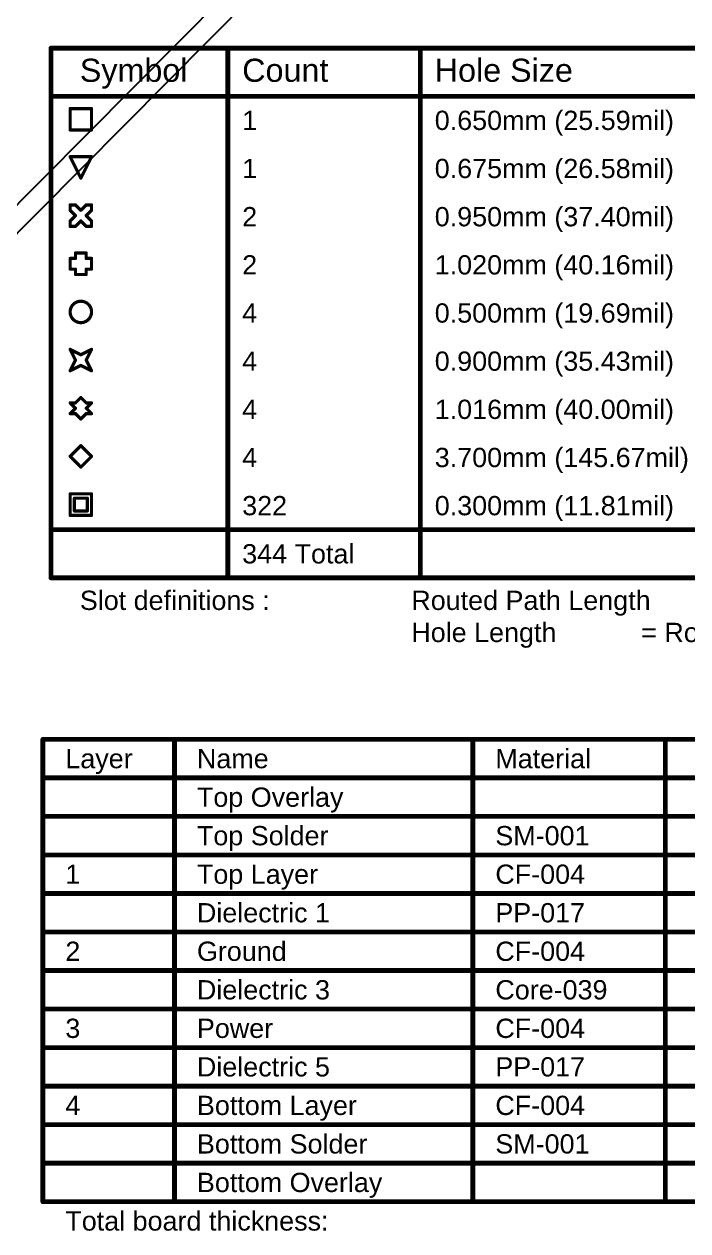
# Model space of a CAD drawing. Header units: inches. Extents: x -22 to 5433, y -13 to 5447.
# Drawn here: x 90 to 142.5, y -12.9 to 82.6 of the extents above; entities that cross this region are included whole.
import ezdxf

# ---------------------------------------------------------------- set-up
doc = ezdxf.new("R2010")
doc.units = ezdxf.units.IN
for name, color, linetype in [('Bottom Solder', 6, 'Continuous'), ('Drill Drawing', 1, 'Continuous'), ('Fabrication', 76, 'Continuous')]:
    doc.layers.add(name, color=color, linetype=linetype)
doc.styles.add('Arial', font='', dxfattribs={"height": 0.2})
doc.styles.get('Arial').set_extended_font_data('Arial')

msp = doc.modelspace()

# ---------------------------------------------------------------- linework, layer by layer
at = {"layer": 'Bottom Solder'}
for p in [(54.186, 32.832), (56.485, 32.864)]:
    msp.add_line(p, (5432.852, 5447.493), dxfattribs=at)
at = {"layer": 'Drill Drawing'}
for points in [[(92.113, 80.694, 0.381, 0.381, 0), (435.729, 80.694, 0.381, 0.381, 0)], [(92.113, 38.784, 0.381, 0.381, 0), (92.113, 80.694, 0.381, 0.381, 0)], [(106.105, 38.784, 0.381, 0.381, 0), (106.105, 80.694, 0.381, 0.381, 0)], [(121.341, 38.784, 0.381, 0.381, 0), (121.341, 80.694, 0.381, 0.381, 0)], [(92.113, 76.884, 0.381, 0.381, 0), (435.729, 76.884, 0.381, 0.381, 0)], [(93.632, 75.911, 0.254, 0.254, 0), (95.325, 75.911, 0.254, 0.254, 0)], [(93.632, 74.217, 0.254, 0.254, 0), (93.632, 75.911, 0.254, 0.254, 0)], [(95.325, 74.217, 0.254, 0.254, 0), (95.325, 75.911, 0.254, 0.254, 0)], [(93.632, 74.217, 0.254, 0.254, 0), (95.325, 74.217, 0.254, 0.254, 0)], [(93.632, 72.101, 0.254, 0.254, 0), (95.325, 72.101, 0.254, 0.254, 0)], [(93.632, 72.101, 0.254, 0.254, 0), (94.478, 70.407, 0.254, 0.254, 0)], [(94.478, 70.407, 0.254, 0.254, 0), (95.325, 72.101, 0.254, 0.254, 0)], [(93.632, 67.867, 0.254, 0.254, 0), (93.632, 68.291, 0.254, 0.254, 0)], [(93.632, 68.291, 0.254, 0.254, 0), (94.055, 68.291, 0.254, 0.254, 0)], [(93.632, 67.867, 0.254, 0.254, 0), (94.055, 67.444, 0.254, 0.254, 0)], [(94.055, 68.291, 0.254, 0.254, 0), (94.478, 67.867, 0.254, 0.254, 0)], [(94.478, 67.867, 0.254, 0.254, 0), (94.902, 68.291, 0.254, 0.254, 0)], [(94.902, 68.291, 0.254, 0.254, 0), (95.325, 68.291, 0.254, 0.254, 0)], [(94.902, 67.444, 0.254, 0.254, 0), (95.325, 67.867, 0.254, 0.254, 0)], [(95.325, 67.867, 0.254, 0.254, 0), (95.325, 68.291, 0.254, 0.254, 0)], [(93.632, 67.021, 0.254, 0.254, 0), (94.055, 67.444, 0.254, 0.254, 0)], [(93.632, 66.597, 0.254, 0.254, 0), (93.632, 67.021, 0.254, 0.254, 0)], [(94.055, 66.597, 0.254, 0.254, 0), (94.478, 67.021, 0.254, 0.254, 0)], [(94.478, 67.021, 0.254, 0.254, 0), (94.902, 66.597, 0.254, 0.254, 0)], [(94.902, 67.444, 0.254, 0.254, 0), (95.325, 67.021, 0.254, 0.254, 0)], [(95.325, 66.597, 0.254, 0.254, 0), (95.325, 67.021, 0.254, 0.254, 0)], [(93.632, 66.597, 0.254, 0.254, 0), (94.055, 66.597, 0.254, 0.254, 0)], [(94.902, 66.597, 0.254, 0.254, 0), (95.325, 66.597, 0.254, 0.254, 0)], [(93.632, 63.211, 0.254, 0.254, 0), (93.632, 64.057, 0.254, 0.254, 0)], [(93.632, 64.057, 0.254, 0.254, 0), (94.055, 64.057, 0.254, 0.254, 0)], [(94.055, 64.057, 0.254, 0.254, 0), (94.055, 64.481, 0.254, 0.254, 0)], [(94.055, 64.481, 0.254, 0.254, 0), (94.902, 64.481, 0.254, 0.254, 0)], [(94.902, 64.057, 0.254, 0.254, 0), (94.902, 64.481, 0.254, 0.254, 0)], [(94.902, 64.057, 0.254, 0.254, 0), (95.325, 64.057, 0.254, 0.254, 0)], [(95.325, 63.211, 0.254, 0.254, 0), (95.325, 64.057, 0.254, 0.254, 0)], [(93.632, 63.211, 0.254, 0.254, 0), (94.055, 63.211, 0.254, 0.254, 0)], [(94.055, 62.787, 0.254, 0.254, 0), (94.055, 63.211, 0.254, 0.254, 0)], [(94.902, 63.211, 0.254, 0.254, 0), (95.325, 63.211, 0.254, 0.254, 0)], [(94.902, 62.787, 0.254, 0.254, 0), (94.902, 63.211, 0.254, 0.254, 0)], [(94.055, 62.787, 0.254, 0.254, 0), (94.902, 62.787, 0.254, 0.254, 0)], [(93.632, 56.861, 0.254, 0.254, 0), (94.478, 56.437, 0.254, 0.254, 0)], [(93.632, 56.861, 0.254, 0.254, 0), (94.055, 56.014, 0.254, 0.254, 0)], [(94.478, 56.437, 0.254, 0.254, 0), (95.325, 56.861, 0.254, 0.254, 0)], [(94.902, 56.014, 0.254, 0.254, 0), (95.325, 56.861, 0.254, 0.254, 0)], [(93.632, 55.167, 0.254, 0.254, 0), (94.055, 56.014, 0.254, 0.254, 0)], [(93.632, 55.167, 0.254, 0.254, 0), (94.478, 55.591, 0.254, 0.254, 0)], [(94.478, 55.591, 0.254, 0.254, 0), (95.325, 55.167, 0.254, 0.254, 0)], [(94.902, 56.014, 0.254, 0.254, 0), (95.325, 55.167, 0.254, 0.254, 0)], [(93.632, 52.627, 0.254, 0.254, 0), (94.055, 52.204, 0.254, 0.254, 0)], [(93.632, 52.627, 0.254, 0.254, 0), (94.055, 52.627, 0.254, 0.254, 0)], [(94.055, 52.627, 0.254, 0.254, 0), (94.478, 53.051, 0.254, 0.254, 0)], [(94.478, 53.051, 0.254, 0.254, 0), (94.902, 52.627, 0.254, 0.254, 0)], [(94.902, 52.627, 0.254, 0.254, 0), (95.325, 52.627, 0.254, 0.254, 0)], [(94.902, 52.204, 0.254, 0.254, 0), (95.325, 52.627, 0.254, 0.254, 0)], [(93.632, 51.781, 0.254, 0.254, 0), (94.055, 52.204, 0.254, 0.254, 0)], [(93.632, 51.781, 0.254, 0.254, 0), (94.055, 51.781, 0.254, 0.254, 0)], [(94.055, 51.781, 0.254, 0.254, 0), (94.478, 51.357, 0.254, 0.254, 0)], [(94.478, 51.357, 0.254, 0.254, 0), (94.902, 51.781, 0.254, 0.254, 0)], [(94.902, 52.204, 0.254, 0.254, 0), (95.325, 51.781, 0.254, 0.254, 0)], [(94.902, 51.781, 0.254, 0.254, 0), (95.325, 51.781, 0.254, 0.254, 0)], [(93.632, 48.394, 0.254, 0.254, 0), (94.478, 49.241, 0.254, 0.254, 0)], [(94.478, 49.241, 0.254, 0.254, 0), (95.325, 48.394, 0.254, 0.254, 0)], [(93.632, 48.394, 0.254, 0.254, 0), (94.478, 47.547, 0.254, 0.254, 0)], [(94.478, 47.547, 0.254, 0.254, 0), (95.325, 48.394, 0.254, 0.254, 0)], [(93.632, 45.431, 0.254, 0.254, 0), (95.325, 45.431, 0.254, 0.254, 0)], [(93.632, 43.737, 0.254, 0.254, 0), (93.632, 45.431, 0.254, 0.254, 0)], [(93.97, 45.092, 0.254, 0.254, 0), (94.986, 45.092, 0.254, 0.254, 0)], [(93.97, 44.076, 0.254, 0.254, 0), (93.97, 45.092, 0.254, 0.254, 0)], [(94.986, 44.076, 0.254, 0.254, 0), (94.986, 45.092, 0.254, 0.254, 0)], [(95.325, 43.737, 0.254, 0.254, 0), (95.325, 45.431, 0.254, 0.254, 0)], [(93.97, 44.076, 0.254, 0.254, 0), (94.986, 44.076, 0.254, 0.254, 0)], [(93.632, 43.737, 0.254, 0.254, 0), (95.325, 43.737, 0.254, 0.254, 0)], [(92.113, 42.594, 0.381, 0.381, 0), (435.729, 42.594, 0.381, 0.381, 0)], [(92.113, 38.784, 0.381, 0.381, 0), (435.729, 38.784, 0.381, 0.381, 0)]]:
    msp.add_lwpolyline(points, format="xyseb", dxfattribs=at)
for points in [[(92.018, 80.694, 0.191, 0.191, 1), (92.208, 80.694, 0.191, 0.191, 1)], [(92.018, 80.694, 0.191, 0.191, 1), (92.208, 80.694, 0.191, 0.191, 1)], [(106.01, 80.694, 0.191, 0.191, 1), (106.201, 80.694, 0.191, 0.191, 1)], [(121.246, 80.694, 0.191, 0.191, 1), (121.437, 80.694, 0.191, 0.191, 1)], [(92.018, 76.884, 0.191, 0.191, 1), (92.208, 76.884, 0.191, 0.191, 1)], [(93.568, 75.911, 0.127, 0.127, 1), (93.695, 75.911, 0.127, 0.127, 1)], [(93.568, 75.911, 0.127, 0.127, 1), (93.695, 75.911, 0.127, 0.127, 1)], [(95.262, 75.911, 0.127, 0.127, 1), (95.389, 75.911, 0.127, 0.127, 1)], [(95.262, 75.911, 0.127, 0.127, 1), (95.389, 75.911, 0.127, 0.127, 1)], [(93.568, 74.217, 0.127, 0.127, 1), (93.695, 74.217, 0.127, 0.127, 1)], [(93.568, 74.217, 0.127, 0.127, 1), (93.695, 74.217, 0.127, 0.127, 1)], [(95.262, 74.217, 0.127, 0.127, 1), (95.389, 74.217, 0.127, 0.127, 1)], [(95.262, 74.217, 0.127, 0.127, 1), (95.389, 74.217, 0.127, 0.127, 1)], [(93.568, 72.101, 0.127, 0.127, 1), (93.695, 72.101, 0.127, 0.127, 1)], [(93.568, 72.101, 0.127, 0.127, 1), (93.695, 72.101, 0.127, 0.127, 1)], [(95.262, 72.101, 0.127, 0.127, 1), (95.389, 72.101, 0.127, 0.127, 1)], [(95.262, 72.101, 0.127, 0.127, 1), (95.389, 72.101, 0.127, 0.127, 1)], [(94.415, 70.407, 0.127, 0.127, 1), (94.542, 70.407, 0.127, 0.127, 1)], [(94.415, 70.407, 0.127, 0.127, 1), (94.542, 70.407, 0.127, 0.127, 1)], [(93.568, 68.291, 0.127, 0.127, 1), (93.695, 68.291, 0.127, 0.127, 1)], [(93.568, 68.291, 0.127, 0.127, 1), (93.695, 68.291, 0.127, 0.127, 1)], [(93.568, 67.867, 0.127, 0.127, 1), (93.695, 67.867, 0.127, 0.127, 1)], [(93.568, 67.867, 0.127, 0.127, 1), (93.695, 67.867, 0.127, 0.127, 1)], [(93.992, 68.291, 0.127, 0.127, 1), (94.119, 68.291, 0.127, 0.127, 1)], [(93.992, 68.291, 0.127, 0.127, 1), (94.119, 68.291, 0.127, 0.127, 1)], [(94.415, 67.867, 0.127, 0.127, 1), (94.542, 67.867, 0.127, 0.127, 1)], [(94.415, 67.867, 0.127, 0.127, 1), (94.542, 67.867, 0.127, 0.127, 1)], [(94.838, 68.291, 0.127, 0.127, 1), (94.965, 68.291, 0.127, 0.127, 1)], [(94.838, 68.291, 0.127, 0.127, 1), (94.965, 68.291, 0.127, 0.127, 1)], [(95.262, 68.291, 0.127, 0.127, 1), (95.389, 68.291, 0.127, 0.127, 1)], [(95.262, 68.291, 0.127, 0.127, 1), (95.389, 68.291, 0.127, 0.127, 1)], [(95.262, 67.867, 0.127, 0.127, 1), (95.389, 67.867, 0.127, 0.127, 1)], [(95.262, 67.867, 0.127, 0.127, 1), (95.389, 67.867, 0.127, 0.127, 1)], [(93.568, 67.021, 0.127, 0.127, 1), (93.695, 67.021, 0.127, 0.127, 1)], [(93.568, 67.021, 0.127, 0.127, 1), (93.695, 67.021, 0.127, 0.127, 1)], [(93.992, 67.444, 0.127, 0.127, 1), (94.119, 67.444, 0.127, 0.127, 1)], [(93.992, 67.444, 0.127, 0.127, 1), (94.119, 67.444, 0.127, 0.127, 1)], [(94.415, 67.021, 0.127, 0.127, 1), (94.542, 67.021, 0.127, 0.127, 1)], [(94.415, 67.021, 0.127, 0.127, 1), (94.542, 67.021, 0.127, 0.127, 1)], [(94.838, 67.444, 0.127, 0.127, 1), (94.965, 67.444, 0.127, 0.127, 1)], [(94.838, 67.444, 0.127, 0.127, 1), (94.965, 67.444, 0.127, 0.127, 1)], [(95.262, 67.021, 0.127, 0.127, 1), (95.389, 67.021, 0.127, 0.127, 1)], [(95.262, 67.021, 0.127, 0.127, 1), (95.389, 67.021, 0.127, 0.127, 1)], [(93.568, 66.597, 0.127, 0.127, 1), (93.695, 66.597, 0.127, 0.127, 1)], [(93.568, 66.597, 0.127, 0.127, 1), (93.695, 66.597, 0.127, 0.127, 1)], [(93.992, 66.597, 0.127, 0.127, 1), (94.119, 66.597, 0.127, 0.127, 1)], [(93.992, 66.597, 0.127, 0.127, 1), (94.119, 66.597, 0.127, 0.127, 1)], [(94.838, 66.597, 0.127, 0.127, 1), (94.965, 66.597, 0.127, 0.127, 1)], [(94.838, 66.597, 0.127, 0.127, 1), (94.965, 66.597, 0.127, 0.127, 1)], [(95.262, 66.597, 0.127, 0.127, 1), (95.389, 66.597, 0.127, 0.127, 1)], [(95.262, 66.597, 0.127, 0.127, 1), (95.389, 66.597, 0.127, 0.127, 1)], [(93.568, 64.057, 0.127, 0.127, 1), (93.695, 64.057, 0.127, 0.127, 1)], [(93.568, 64.057, 0.127, 0.127, 1), (93.695, 64.057, 0.127, 0.127, 1)], [(93.992, 64.481, 0.127, 0.127, 1), (94.119, 64.481, 0.127, 0.127, 1)], [(93.992, 64.481, 0.127, 0.127, 1), (94.119, 64.481, 0.127, 0.127, 1)], [(93.992, 64.057, 0.127, 0.127, 1), (94.119, 64.057, 0.127, 0.127, 1)], [(93.992, 64.057, 0.127, 0.127, 1), (94.119, 64.057, 0.127, 0.127, 1)], [(94.838, 64.481, 0.127, 0.127, 1), (94.965, 64.481, 0.127, 0.127, 1)], [(94.838, 64.481, 0.127, 0.127, 1), (94.965, 64.481, 0.127, 0.127, 1)], [(94.838, 64.057, 0.127, 0.127, 1), (94.965, 64.057, 0.127, 0.127, 1)], [(94.838, 64.057, 0.127, 0.127, 1), (94.965, 64.057, 0.127, 0.127, 1)], [(95.262, 64.057, 0.127, 0.127, 1), (95.389, 64.057, 0.127, 0.127, 1)], [(95.262, 64.057, 0.127, 0.127, 1), (95.389, 64.057, 0.127, 0.127, 1)], [(93.568, 63.211, 0.127, 0.127, 1), (93.695, 63.211, 0.127, 0.127, 1)], [(93.568, 63.211, 0.127, 0.127, 1), (93.695, 63.211, 0.127, 0.127, 1)], [(93.992, 63.211, 0.127, 0.127, 1), (94.119, 63.211, 0.127, 0.127, 1)], [(93.992, 63.211, 0.127, 0.127, 1), (94.119, 63.211, 0.127, 0.127, 1)], [(94.838, 63.211, 0.127, 0.127, 1), (94.965, 63.211, 0.127, 0.127, 1)], [(94.838, 63.211, 0.127, 0.127, 1), (94.965, 63.211, 0.127, 0.127, 1)], [(95.262, 63.211, 0.127, 0.127, 1), (95.389, 63.211, 0.127, 0.127, 1)], [(95.262, 63.211, 0.127, 0.127, 1), (95.389, 63.211, 0.127, 0.127, 1)], [(93.992, 62.787, 0.127, 0.127, 1), (94.119, 62.787, 0.127, 0.127, 1)], [(93.992, 62.787, 0.127, 0.127, 1), (94.119, 62.787, 0.127, 0.127, 1)], [(94.838, 62.787, 0.127, 0.127, 1), (94.965, 62.787, 0.127, 0.127, 1)], [(94.838, 62.787, 0.127, 0.127, 1), (94.965, 62.787, 0.127, 0.127, 1)], [(95.325, 59.824, 0.254, 0.254, 1), (93.632, 59.824, 0.254, 0.254, 1)], [(93.568, 59.824, 0.127, 0.127, 1), (93.695, 59.824, 0.127, 0.127, 1)], [(95.262, 59.824, 0.127, 0.127, 1), (95.389, 59.824, 0.127, 0.127, 1)], [(93.568, 56.861, 0.127, 0.127, 1), (93.695, 56.861, 0.127, 0.127, 1)], [(93.568, 56.861, 0.127, 0.127, 1), (93.695, 56.861, 0.127, 0.127, 1)], [(94.415, 56.437, 0.127, 0.127, 1), (94.542, 56.437, 0.127, 0.127, 1)], [(94.415, 56.437, 0.127, 0.127, 1), (94.542, 56.437, 0.127, 0.127, 1)], [(95.262, 56.861, 0.127, 0.127, 1), (95.389, 56.861, 0.127, 0.127, 1)], [(95.262, 56.861, 0.127, 0.127, 1), (95.389, 56.861, 0.127, 0.127, 1)], [(93.992, 56.014, 0.127, 0.127, 1), (94.119, 56.014, 0.127, 0.127, 1)], [(93.992, 56.014, 0.127, 0.127, 1), (94.119, 56.014, 0.127, 0.127, 1)], [(94.415, 55.591, 0.127, 0.127, 1), (94.542, 55.591, 0.127, 0.127, 1)], [(94.415, 55.591, 0.127, 0.127, 1), (94.542, 55.591, 0.127, 0.127, 1)], [(94.838, 56.014, 0.127, 0.127, 1), (94.965, 56.014, 0.127, 0.127, 1)], [(94.838, 56.014, 0.127, 0.127, 1), (94.965, 56.014, 0.127, 0.127, 1)], [(93.568, 55.167, 0.127, 0.127, 1), (93.695, 55.167, 0.127, 0.127, 1)], [(93.568, 55.167, 0.127, 0.127, 1), (93.695, 55.167, 0.127, 0.127, 1)], [(95.262, 55.167, 0.127, 0.127, 1), (95.389, 55.167, 0.127, 0.127, 1)], [(95.262, 55.167, 0.127, 0.127, 1), (95.389, 55.167, 0.127, 0.127, 1)], [(93.568, 52.627, 0.127, 0.127, 1), (93.695, 52.627, 0.127, 0.127, 1)], [(93.568, 52.627, 0.127, 0.127, 1), (93.695, 52.627, 0.127, 0.127, 1)], [(93.992, 52.627, 0.127, 0.127, 1), (94.119, 52.627, 0.127, 0.127, 1)], [(93.992, 52.627, 0.127, 0.127, 1), (94.119, 52.627, 0.127, 0.127, 1)], [(94.415, 53.051, 0.127, 0.127, 1), (94.542, 53.051, 0.127, 0.127, 1)], [(94.415, 53.051, 0.127, 0.127, 1), (94.542, 53.051, 0.127, 0.127, 1)], [(94.838, 52.627, 0.127, 0.127, 1), (94.965, 52.627, 0.127, 0.127, 1)], [(94.838, 52.627, 0.127, 0.127, 1), (94.965, 52.627, 0.127, 0.127, 1)], [(95.262, 52.627, 0.127, 0.127, 1), (95.389, 52.627, 0.127, 0.127, 1)], [(95.262, 52.627, 0.127, 0.127, 1), (95.389, 52.627, 0.127, 0.127, 1)], [(93.568, 51.781, 0.127, 0.127, 1), (93.695, 51.781, 0.127, 0.127, 1)], [(93.568, 51.781, 0.127, 0.127, 1), (93.695, 51.781, 0.127, 0.127, 1)], [(93.992, 52.204, 0.127, 0.127, 1), (94.119, 52.204, 0.127, 0.127, 1)], [(93.992, 52.204, 0.127, 0.127, 1), (94.119, 52.204, 0.127, 0.127, 1)], [(93.992, 51.781, 0.127, 0.127, 1), (94.119, 51.781, 0.127, 0.127, 1)], [(93.992, 51.781, 0.127, 0.127, 1), (94.119, 51.781, 0.127, 0.127, 1)], [(94.838, 52.204, 0.127, 0.127, 1), (94.965, 52.204, 0.127, 0.127, 1)], [(94.838, 52.204, 0.127, 0.127, 1), (94.965, 52.204, 0.127, 0.127, 1)], [(94.838, 51.781, 0.127, 0.127, 1), (94.965, 51.781, 0.127, 0.127, 1)], [(94.838, 51.781, 0.127, 0.127, 1), (94.965, 51.781, 0.127, 0.127, 1)], [(95.262, 51.781, 0.127, 0.127, 1), (95.389, 51.781, 0.127, 0.127, 1)], [(95.262, 51.781, 0.127, 0.127, 1), (95.389, 51.781, 0.127, 0.127, 1)], [(94.415, 51.357, 0.127, 0.127, 1), (94.542, 51.357, 0.127, 0.127, 1)], [(94.415, 51.357, 0.127, 0.127, 1), (94.542, 51.357, 0.127, 0.127, 1)], [(94.415, 49.241, 0.127, 0.127, 1), (94.542, 49.241, 0.127, 0.127, 1)], [(94.415, 49.241, 0.127, 0.127, 1), (94.542, 49.241, 0.127, 0.127, 1)], [(93.568, 48.394, 0.127, 0.127, 1), (93.695, 48.394, 0.127, 0.127, 1)], [(93.568, 48.394, 0.127, 0.127, 1), (93.695, 48.394, 0.127, 0.127, 1)], [(95.262, 48.394, 0.127, 0.127, 1), (95.389, 48.394, 0.127, 0.127, 1)], [(95.262, 48.394, 0.127, 0.127, 1), (95.389, 48.394, 0.127, 0.127, 1)], [(94.415, 47.547, 0.127, 0.127, 1), (94.542, 47.547, 0.127, 0.127, 1)], [(94.415, 47.547, 0.127, 0.127, 1), (94.542, 47.547, 0.127, 0.127, 1)], [(93.568, 45.431, 0.127, 0.127, 1), (93.695, 45.431, 0.127, 0.127, 1)], [(93.568, 45.431, 0.127, 0.127, 1), (93.695, 45.431, 0.127, 0.127, 1)], [(93.907, 45.092, 0.127, 0.127, 1), (94.034, 45.092, 0.127, 0.127, 1)], [(93.907, 45.092, 0.127, 0.127, 1), (94.034, 45.092, 0.127, 0.127, 1)], [(94.923, 45.092, 0.127, 0.127, 1), (95.05, 45.092, 0.127, 0.127, 1)], [(94.923, 45.092, 0.127, 0.127, 1), (95.05, 45.092, 0.127, 0.127, 1)], [(95.262, 45.431, 0.127, 0.127, 1), (95.389, 45.431, 0.127, 0.127, 1)], [(95.262, 45.431, 0.127, 0.127, 1), (95.389, 45.431, 0.127, 0.127, 1)], [(93.907, 44.076, 0.127, 0.127, 1), (94.034, 44.076, 0.127, 0.127, 1)], [(93.907, 44.076, 0.127, 0.127, 1), (94.034, 44.076, 0.127, 0.127, 1)], [(94.923, 44.076, 0.127, 0.127, 1), (95.05, 44.076, 0.127, 0.127, 1)], [(94.923, 44.076, 0.127, 0.127, 1), (95.05, 44.076, 0.127, 0.127, 1)], [(93.568, 43.737, 0.127, 0.127, 1), (93.695, 43.737, 0.127, 0.127, 1)], [(93.568, 43.737, 0.127, 0.127, 1), (93.695, 43.737, 0.127, 0.127, 1)], [(95.262, 43.737, 0.127, 0.127, 1), (95.389, 43.737, 0.127, 0.127, 1)], [(95.262, 43.737, 0.127, 0.127, 1), (95.389, 43.737, 0.127, 0.127, 1)], [(92.018, 42.594, 0.191, 0.191, 1), (92.208, 42.594, 0.191, 0.191, 1)], [(92.018, 38.784, 0.191, 0.191, 1), (92.208, 38.784, 0.191, 0.191, 1)], [(92.018, 38.784, 0.191, 0.191, 1), (92.208, 38.784, 0.191, 0.191, 1)], [(106.01, 38.784, 0.191, 0.191, 1), (106.201, 38.784, 0.191, 0.191, 1)], [(121.246, 38.784, 0.191, 0.191, 1), (121.437, 38.784, 0.191, 0.191, 1)]]:
    msp.add_lwpolyline(points, format="xyseb", close=True, dxfattribs=at)
at = {"layer": 'Fabrication'}
for points in [[(91.474, 26.01, 0.381, 0.381, 0), (200.158, 26.01, 0.381, 0.381, 0)], [(91.474, -10.566, 0.381, 0.381, 0), (91.474, 26.01, 0.381, 0.381, 0)], [(101.886, -10.566, 0.381, 0.381, 0), (101.886, 26.01, 0.381, 0.381, 0)], [(125.501, -10.566, 0.381, 0.381, 0), (125.501, 26.01, 0.381, 0.381, 0)], [(140.738, -10.566, 0.381, 0.381, 0), (140.738, 26.01, 0.381, 0.381, 0)], [(91.474, 22.962, 0.381, 0.381, 0), (200.158, 22.962, 0.381, 0.381, 0)], [(91.474, 19.914, 0.381, 0.381, 0), (101.886, 19.914, 0.381, 0.381, 0)], [(101.886, 19.914, 0.381, 0.381, 0), (125.501, 19.914, 0.381, 0.381, 0)], [(125.501, 19.914, 0.381, 0.381, 0), (140.738, 19.914, 0.381, 0.381, 0)], [(140.738, 19.914, 0.381, 0.381, 0), (157.243, 19.914, 0.381, 0.381, 0)], [(91.474, 16.866, 0.381, 0.381, 0), (101.886, 16.866, 0.381, 0.381, 0)], [(101.886, 16.866, 0.381, 0.381, 0), (125.501, 16.866, 0.381, 0.381, 0)], [(125.501, 16.866, 0.381, 0.381, 0), (140.738, 16.866, 0.381, 0.381, 0)], [(140.738, 16.866, 0.381, 0.381, 0), (157.243, 16.866, 0.381, 0.381, 0)], [(91.474, 13.818, 0.381, 0.381, 0), (101.886, 13.818, 0.381, 0.381, 0)], [(101.886, 13.818, 0.381, 0.381, 0), (125.501, 13.818, 0.381, 0.381, 0)], [(125.501, 13.818, 0.381, 0.381, 0), (140.738, 13.818, 0.381, 0.381, 0)], [(140.738, 13.818, 0.381, 0.381, 0), (157.243, 13.818, 0.381, 0.381, 0)], [(91.474, 10.77, 0.381, 0.381, 0), (101.886, 10.77, 0.381, 0.381, 0)], [(101.886, 10.77, 0.381, 0.381, 0), (125.501, 10.77, 0.381, 0.381, 0)], [(125.501, 10.77, 0.381, 0.381, 0), (140.738, 10.77, 0.381, 0.381, 0)], [(140.738, 10.77, 0.381, 0.381, 0), (157.243, 10.77, 0.381, 0.381, 0)], [(91.474, 7.722, 0.381, 0.381, 0), (101.886, 7.722, 0.381, 0.381, 0)], [(101.886, 7.722, 0.381, 0.381, 0), (125.501, 7.722, 0.381, 0.381, 0)], [(125.501, 7.722, 0.381, 0.381, 0), (140.738, 7.722, 0.381, 0.381, 0)], [(140.738, 7.722, 0.381, 0.381, 0), (157.243, 7.722, 0.381, 0.381, 0)], [(91.474, 4.674, 0.381, 0.381, 0), (101.886, 4.674, 0.381, 0.381, 0)], [(101.886, 4.674, 0.381, 0.381, 0), (125.501, 4.674, 0.381, 0.381, 0)], [(125.501, 4.674, 0.381, 0.381, 0), (140.738, 4.674, 0.381, 0.381, 0)], [(140.738, 4.674, 0.381, 0.381, 0), (157.243, 4.674, 0.381, 0.381, 0)], [(91.474, 1.626, 0.381, 0.381, 0), (101.886, 1.626, 0.381, 0.381, 0)], [(101.886, 1.626, 0.381, 0.381, 0), (125.501, 1.626, 0.381, 0.381, 0)], [(125.501, 1.626, 0.381, 0.381, 0), (140.738, 1.626, 0.381, 0.381, 0)], [(140.738, 1.626, 0.381, 0.381, 0), (157.243, 1.626, 0.381, 0.381, 0)], [(91.474, -1.422, 0.381, 0.381, 0), (101.886, -1.422, 0.381, 0.381, 0)], [(101.886, -1.422, 0.381, 0.381, 0), (125.501, -1.422, 0.381, 0.381, 0)], [(125.501, -1.422, 0.381, 0.381, 0), (140.738, -1.422, 0.381, 0.381, 0)], [(140.738, -1.422, 0.381, 0.381, 0), (157.243, -1.422, 0.381, 0.381, 0)], [(91.474, -4.47, 0.381, 0.381, 0), (101.886, -4.47, 0.381, 0.381, 0)], [(101.886, -4.47, 0.381, 0.381, 0), (125.501, -4.47, 0.381, 0.381, 0)], [(125.501, -4.47, 0.381, 0.381, 0), (140.738, -4.47, 0.381, 0.381, 0)], [(140.738, -4.47, 0.381, 0.381, 0), (157.243, -4.47, 0.381, 0.381, 0)], [(91.474, -7.518, 0.381, 0.381, 0), (101.886, -7.518, 0.381, 0.381, 0)], [(101.886, -7.518, 0.381, 0.381, 0), (125.501, -7.518, 0.381, 0.381, 0)], [(125.501, -7.518, 0.381, 0.381, 0), (140.738, -7.518, 0.381, 0.381, 0)], [(140.738, -7.518, 0.381, 0.381, 0), (157.243, -7.518, 0.381, 0.381, 0)], [(91.474, -10.566, 0.381, 0.381, 0), (101.886, -10.566, 0.381, 0.381, 0)], [(101.886, -10.566, 0.381, 0.381, 0), (125.501, -10.566, 0.381, 0.381, 0)], [(125.501, -10.566, 0.381, 0.381, 0), (140.738, -10.566, 0.381, 0.381, 0)], [(140.738, -10.566, 0.381, 0.381, 0), (157.243, -10.566, 0.381, 0.381, 0)]]:
    msp.add_lwpolyline(points, format="xyseb", dxfattribs=at)
for points in [[(91.379, 26.01, 0.191, 0.191, 1), (91.569, 26.01, 0.191, 0.191, 1)], [(91.379, 26.01, 0.191, 0.191, 1), (91.569, 26.01, 0.191, 0.191, 1)], [(101.791, 26.01, 0.191, 0.191, 1), (101.981, 26.01, 0.191, 0.191, 1)], [(125.406, 26.01, 0.191, 0.191, 1), (125.597, 26.01, 0.191, 0.191, 1)], [(140.642, 26.01, 0.191, 0.191, 1), (140.833, 26.01, 0.191, 0.191, 1)], [(91.379, 22.962, 0.191, 0.191, 1), (91.569, 22.962, 0.191, 0.191, 1)], [(91.379, 19.914, 0.191, 0.191, 1), (91.569, 19.914, 0.191, 0.191, 1)], [(101.791, 19.914, 0.191, 0.191, 1), (101.981, 19.914, 0.191, 0.191, 1)], [(101.791, 19.914, 0.191, 0.191, 1), (101.981, 19.914, 0.191, 0.191, 1)], [(125.406, 19.914, 0.191, 0.191, 1), (125.597, 19.914, 0.191, 0.191, 1)], [(125.406, 19.914, 0.191, 0.191, 1), (125.597, 19.914, 0.191, 0.191, 1)], [(140.642, 19.914, 0.191, 0.191, 1), (140.833, 19.914, 0.191, 0.191, 1)], [(140.642, 19.914, 0.191, 0.191, 1), (140.833, 19.914, 0.191, 0.191, 1)], [(91.379, 16.866, 0.191, 0.191, 1), (91.569, 16.866, 0.191, 0.191, 1)], [(101.791, 16.866, 0.191, 0.191, 1), (101.981, 16.866, 0.191, 0.191, 1)], [(101.791, 16.866, 0.191, 0.191, 1), (101.981, 16.866, 0.191, 0.191, 1)], [(125.406, 16.866, 0.191, 0.191, 1), (125.597, 16.866, 0.191, 0.191, 1)], [(125.406, 16.866, 0.191, 0.191, 1), (125.597, 16.866, 0.191, 0.191, 1)], [(140.642, 16.866, 0.191, 0.191, 1), (140.833, 16.866, 0.191, 0.191, 1)], [(140.642, 16.866, 0.191, 0.191, 1), (140.833, 16.866, 0.191, 0.191, 1)], [(91.379, 13.818, 0.191, 0.191, 1), (91.569, 13.818, 0.191, 0.191, 1)], [(101.791, 13.818, 0.191, 0.191, 1), (101.981, 13.818, 0.191, 0.191, 1)], [(101.791, 13.818, 0.191, 0.191, 1), (101.981, 13.818, 0.191, 0.191, 1)], [(125.406, 13.818, 0.191, 0.191, 1), (125.597, 13.818, 0.191, 0.191, 1)], [(125.406, 13.818, 0.191, 0.191, 1), (125.597, 13.818, 0.191, 0.191, 1)], [(140.642, 13.818, 0.191, 0.191, 1), (140.833, 13.818, 0.191, 0.191, 1)], [(140.642, 13.818, 0.191, 0.191, 1), (140.833, 13.818, 0.191, 0.191, 1)], [(91.379, 10.77, 0.191, 0.191, 1), (91.569, 10.77, 0.191, 0.191, 1)], [(101.791, 10.77, 0.191, 0.191, 1), (101.981, 10.77, 0.191, 0.191, 1)], [(101.791, 10.77, 0.191, 0.191, 1), (101.981, 10.77, 0.191, 0.191, 1)], [(125.406, 10.77, 0.191, 0.191, 1), (125.597, 10.77, 0.191, 0.191, 1)], [(125.406, 10.77, 0.191, 0.191, 1), (125.597, 10.77, 0.191, 0.191, 1)], [(140.642, 10.77, 0.191, 0.191, 1), (140.833, 10.77, 0.191, 0.191, 1)], [(140.642, 10.77, 0.191, 0.191, 1), (140.833, 10.77, 0.191, 0.191, 1)], [(91.379, 7.722, 0.191, 0.191, 1), (91.569, 7.722, 0.191, 0.191, 1)], [(101.791, 7.722, 0.191, 0.191, 1), (101.981, 7.722, 0.191, 0.191, 1)], [(101.791, 7.722, 0.191, 0.191, 1), (101.981, 7.722, 0.191, 0.191, 1)], [(125.406, 7.722, 0.191, 0.191, 1), (125.597, 7.722, 0.191, 0.191, 1)], [(125.406, 7.722, 0.191, 0.191, 1), (125.597, 7.722, 0.191, 0.191, 1)], [(140.642, 7.722, 0.191, 0.191, 1), (140.833, 7.722, 0.191, 0.191, 1)], [(140.642, 7.722, 0.191, 0.191, 1), (140.833, 7.722, 0.191, 0.191, 1)], [(91.379, 4.674, 0.191, 0.191, 1), (91.569, 4.674, 0.191, 0.191, 1)], [(101.791, 4.674, 0.191, 0.191, 1), (101.981, 4.674, 0.191, 0.191, 1)], [(101.791, 4.674, 0.191, 0.191, 1), (101.981, 4.674, 0.191, 0.191, 1)], [(125.406, 4.674, 0.191, 0.191, 1), (125.597, 4.674, 0.191, 0.191, 1)], [(125.406, 4.674, 0.191, 0.191, 1), (125.597, 4.674, 0.191, 0.191, 1)], [(140.642, 4.674, 0.191, 0.191, 1), (140.833, 4.674, 0.191, 0.191, 1)], [(140.642, 4.674, 0.191, 0.191, 1), (140.833, 4.674, 0.191, 0.191, 1)], [(91.379, 1.626, 0.191, 0.191, 1), (91.569, 1.626, 0.191, 0.191, 1)], [(101.791, 1.626, 0.191, 0.191, 1), (101.981, 1.626, 0.191, 0.191, 1)], [(101.791, 1.626, 0.191, 0.191, 1), (101.981, 1.626, 0.191, 0.191, 1)], [(125.406, 1.626, 0.191, 0.191, 1), (125.597, 1.626, 0.191, 0.191, 1)], [(125.406, 1.626, 0.191, 0.191, 1), (125.597, 1.626, 0.191, 0.191, 1)], [(140.642, 1.626, 0.191, 0.191, 1), (140.833, 1.626, 0.191, 0.191, 1)], [(140.642, 1.626, 0.191, 0.191, 1), (140.833, 1.626, 0.191, 0.191, 1)], [(91.379, -1.422, 0.191, 0.191, 1), (91.569, -1.422, 0.191, 0.191, 1)], [(101.791, -1.422, 0.191, 0.191, 1), (101.981, -1.422, 0.191, 0.191, 1)], [(101.791, -1.422, 0.191, 0.191, 1), (101.981, -1.422, 0.191, 0.191, 1)], [(125.406, -1.422, 0.191, 0.191, 1), (125.597, -1.422, 0.191, 0.191, 1)], [(125.406, -1.422, 0.191, 0.191, 1), (125.597, -1.422, 0.191, 0.191, 1)], [(140.642, -1.422, 0.191, 0.191, 1), (140.833, -1.422, 0.191, 0.191, 1)], [(140.642, -1.422, 0.191, 0.191, 1), (140.833, -1.422, 0.191, 0.191, 1)], [(91.379, -4.47, 0.191, 0.191, 1), (91.569, -4.47, 0.191, 0.191, 1)], [(101.791, -4.47, 0.191, 0.191, 1), (101.981, -4.47, 0.191, 0.191, 1)], [(101.791, -4.47, 0.191, 0.191, 1), (101.981, -4.47, 0.191, 0.191, 1)], [(125.406, -4.47, 0.191, 0.191, 1), (125.597, -4.47, 0.191, 0.191, 1)], [(125.406, -4.47, 0.191, 0.191, 1), (125.597, -4.47, 0.191, 0.191, 1)], [(140.642, -4.47, 0.191, 0.191, 1), (140.833, -4.47, 0.191, 0.191, 1)], [(140.642, -4.47, 0.191, 0.191, 1), (140.833, -4.47, 0.191, 0.191, 1)], [(91.379, -7.518, 0.191, 0.191, 1), (91.569, -7.518, 0.191, 0.191, 1)], [(101.791, -7.518, 0.191, 0.191, 1), (101.981, -7.518, 0.191, 0.191, 1)], [(101.791, -7.518, 0.191, 0.191, 1), (101.981, -7.518, 0.191, 0.191, 1)], [(125.406, -7.518, 0.191, 0.191, 1), (125.597, -7.518, 0.191, 0.191, 1)], [(125.406, -7.518, 0.191, 0.191, 1), (125.597, -7.518, 0.191, 0.191, 1)], [(140.642, -7.518, 0.191, 0.191, 1), (140.833, -7.518, 0.191, 0.191, 1)], [(140.642, -7.518, 0.191, 0.191, 1), (140.833, -7.518, 0.191, 0.191, 1)], [(91.379, -10.566, 0.191, 0.191, 1), (91.569, -10.566, 0.191, 0.191, 1)], [(91.379, -10.566, 0.191, 0.191, 1), (91.569, -10.566, 0.191, 0.191, 1)], [(101.791, -10.566, 0.191, 0.191, 1), (101.981, -10.566, 0.191, 0.191, 1)], [(101.791, -10.566, 0.191, 0.191, 1), (101.981, -10.566, 0.191, 0.191, 1)], [(101.791, -10.566, 0.191, 0.191, 1), (101.981, -10.566, 0.191, 0.191, 1)], [(125.406, -10.566, 0.191, 0.191, 1), (125.597, -10.566, 0.191, 0.191, 1)], [(125.406, -10.566, 0.191, 0.191, 1), (125.597, -10.566, 0.191, 0.191, 1)], [(125.406, -10.566, 0.191, 0.191, 1), (125.597, -10.566, 0.191, 0.191, 1)], [(140.642, -10.566, 0.191, 0.191, 1), (140.833, -10.566, 0.191, 0.191, 1)], [(140.642, -10.566, 0.191, 0.191, 1), (140.833, -10.566, 0.191, 0.191, 1)], [(140.642, -10.566, 0.191, 0.191, 1), (140.833, -10.566, 0.191, 0.191, 1)]]:
    msp.add_lwpolyline(points, format="xyseb", close=True, dxfattribs=at)

# ---------------------------------------------------------------- texts
at = {"layer": 'Drill Drawing', "style": 'Arial'}
for s, height, p in [('Symbol', 1.8288, (94.399, 78.027)), ('Count', 1.8288, (107.248, 78.027)), ('Hole Size', 1.8288, (122.484, 78.027)), ('1', 1.524, (107.248, 74.217)), ('0.650mm (25.59mil)', 1.524, (122.484, 74.217)), ('1', 1.524, (107.248, 70.407)), ('0.675mm (26.58mil)', 1.524, (122.484, 70.407)), ('2', 1.524, (107.248, 66.597)), ('0.950mm (37.40mil)', 1.524, (122.484, 66.597)), ('2', 1.524, (107.248, 62.787)), ('1.020mm (40.16mil)', 1.524, (122.484, 62.787)), ('4', 1.524, (107.248, 58.977)), ('0.500mm (19.69mil)', 1.524, (122.484, 58.977)), ('4', 1.524, (107.248, 55.167)), ('0.900mm (35.43mil)', 1.524, (122.484, 55.167)), ('4', 1.524, (107.248, 51.357)), ('1.016mm (40.00mil)', 1.524, (122.484, 51.357)), ('4', 1.524, (107.248, 47.547)), ('3.700mm (145.67mil)', 1.524, (122.484, 47.547)), ('322', 1.524, (107.248, 43.737)), ('0.300mm (11.81mil)', 1.524, (122.484, 43.737)), ('344 Total', 1.524, (107.248, 39.927)), ('Slot definitions :', 1.524, (94.399, 36.245)), ('Routed Path Length', 1.524, (120.629, 36.245)), ('Hole Length', 1.524, (120.629, 33.706)), (' = Routed Path Length + Tool Size = Slot length as defined in the PCB layout', 1.524, (138.227, 33.706))]:
    msp.add_text(s, height=height, dxfattribs=at).set_placement(p)
at = {"layer": 'Fabrication', "style": 'Arial'}
for s, p in [('Layer', (93.252, 23.724)), ('Name', (103.664, 23.724)), ('Material', (127.279, 23.724)), ('Top Overlay', (103.664, 20.676)), ('Top Solder', (103.664, 17.628)), ('SM-001', (127.279, 17.628)), ('1', (93.252, 14.58)), ('Top Layer', (103.664, 14.58)), ('CF-004', (127.279, 14.58)), ('Dielectric 1', (103.664, 11.532)), ('PP-017', (127.279, 11.532)), ('2', (93.252, 8.484)), ('Ground', (103.664, 8.484)), ('CF-004', (127.279, 8.484)), ('Dielectric 3', (103.664, 5.436)), ('Core-039', (127.279, 5.436)), ('3', (93.252, 2.388)), ('Power', (103.664, 2.388)), ('CF-004', (127.279, 2.388)), ('Dielectric 5', (103.664, -0.66)), ('PP-017', (127.279, -0.66)), ('4', (93.252, -3.708)), ('Bottom Layer', (103.664, -3.708)), ('CF-004', (127.279, -3.708)), ('Bottom Solder', (103.664, -6.756)), ('SM-001', (127.279, -6.756)), ('Bottom Overlay', (103.664, -9.804)), ('Total board thickness:', (93.252, -12.852))]:
    msp.add_text(s, height=1.524, dxfattribs=at).set_placement(p)

doc.saveas('drawing.dxf')
